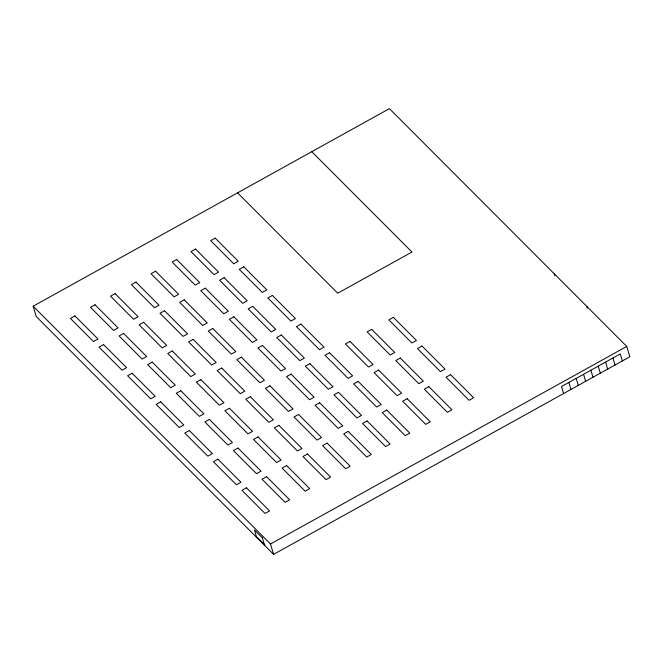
<?xml version="1.0" encoding="UTF-8"?>
<svg xmlns="http://www.w3.org/2000/svg" width="663" height="663" viewBox="0 0 663 663"><rect width="100%" height="100%" fill="white"/><g stroke="black" fill="none" stroke-linecap="round" stroke-linejoin="round"><path stroke-width="0.99" d="M33.15 306.198L389.413 108.633L626.742 346.451L629.85 356.802L273.587 554.367L36.258 316.549L33.15 306.198L270.479 544.016L273.587 554.367M262.341 537.892L264.578 545.342L264.976 545.127L257.078 537.212L256.68 537.428L254.443 529.977L262.341 537.892L262.739 537.676M270.479 544.016L626.742 346.451M311.792 151.678L411.955 252.039L337.724 293.203L237.569 192.842M622.383 360.937L620.278 353.934L561.495 386.537L563.591 393.54M612.927 358.012L615.032 365.015M605.584 362.089L607.681 369.092M586.763 306.381L587.327 308.262M598.233 366.167L600.338 373.17M590.882 370.236L592.987 377.239M554.334 273.885L554.898 275.767M583.539 374.313L585.636 381.316M576.188 378.391L578.293 385.394M568.846 382.46L570.942 389.463M74.952 315.911L70.402 318.439L93.458 341.536L98.008 339.017L74.952 315.911M95.024 304.781L90.475 307.309L113.53 330.406L118.08 327.887L95.024 304.781M115.097 293.651L110.539 296.179L133.594 319.284L138.144 316.757L115.097 293.651M135.956 282.082L131.398 284.609L154.454 307.715L159.012 305.187L135.956 282.082M155.59 271.2L151.04 273.72L174.096 296.825L178.645 294.297L155.59 271.2M176.689 259.498L172.131 262.018L195.187 285.123L199.745 282.595L176.689 259.498M195.527 249.048L190.977 251.567L214.033 274.673L218.583 272.145L195.527 249.048M215.202 238.133L210.652 240.661L233.708 263.766L238.257 261.239L215.202 238.133M103.544 344.561L98.994 347.089L122.05 370.194L126.6 367.667L103.544 344.561M123.616 333.431L119.067 335.959L142.122 359.064L146.672 356.537L123.616 333.431M143.689 322.301L139.131 324.829L162.186 347.934L166.744 345.406L143.689 322.301M164.548 310.74L159.998 313.259L183.046 336.365L187.604 333.837L164.548 310.74M184.181 299.85L179.632 302.369L202.687 325.475L207.237 322.947L184.181 299.85M205.281 288.148L200.732 290.667L223.779 313.773L228.337 311.245L205.281 288.148M224.119 277.698L219.569 280.225L242.625 303.322L247.175 300.803L224.119 277.698M243.793 266.791L239.244 269.311L262.299 292.416L266.849 289.888L243.793 266.791M132.136 373.219L127.586 375.739L150.642 398.844L155.192 396.317L132.136 373.219M152.208 362.089L147.658 364.609L170.714 387.714L175.264 385.186L152.208 362.089M172.281 350.959L167.722 353.478L190.778 376.584L195.336 374.056L172.281 350.959M193.14 339.39L188.59 341.909L211.646 365.015L216.196 362.487L193.14 339.39M212.773 328.5L208.223 331.019L231.279 354.125L235.829 351.597L212.773 328.5M233.873 316.798L229.323 319.326L252.379 342.423L256.929 339.904L233.873 316.798M252.719 306.347L248.161 308.875L271.217 331.972L275.767 329.453L252.719 306.347M272.385 295.441L267.835 297.96L290.891 321.066L295.441 318.538L272.385 295.441M160.736 401.869L156.178 404.389L179.234 427.494L183.784 424.966L160.736 401.869M180.8 390.739L176.25 393.258L199.306 416.364L203.856 413.836L180.8 390.739M200.872 379.609L196.323 382.128L219.37 405.234L223.928 402.706L200.872 379.609M221.732 368.04L217.182 370.559L240.238 393.665L244.788 391.137L221.732 368.04M241.365 357.15L236.815 359.678L259.871 382.775L264.421 380.255L241.365 357.15M262.465 345.448L257.915 347.976L280.971 371.073L285.521 368.553L262.465 345.448M281.311 334.997L276.753 337.525L299.809 360.631L304.367 358.103L281.311 334.997M300.985 324.091L296.427 326.61L319.483 349.716L324.033 347.188L300.985 324.091M189.328 430.519L184.77 433.047L207.826 456.144L212.384 453.625L189.328 430.519M209.392 419.389L204.842 421.917L227.898 445.014L232.448 442.494L209.392 419.389M229.464 408.259L224.914 410.787L247.97 433.884L252.52 431.364L229.464 408.259M250.324 396.689L245.774 399.217L268.83 422.314L273.38 419.795L250.324 396.689M269.957 385.8L265.407 388.327L288.463 411.425L293.013 408.905L269.957 385.8M291.057 374.098L286.507 376.625L309.563 399.731L314.113 397.203L291.057 374.098M309.903 363.656L305.345 366.175L328.4 389.28L332.959 386.753L309.903 363.656M329.577 352.741L325.019 355.269L348.075 378.366L352.633 375.846L329.577 352.741M349.998 341.412L345.448 343.94L368.504 367.037L373.054 364.517L349.998 341.412M371.694 329.387L367.145 331.906L390.192 355.012L394.75 352.484L371.694 329.387M393.383 317.353L388.833 319.881L411.889 342.978L416.439 340.459L393.383 317.353M217.92 459.169L213.362 461.697L236.418 484.794L240.976 482.274L217.92 459.169M237.984 448.039L233.434 450.567L256.49 473.664L261.04 471.144L237.984 448.039M258.056 436.909L253.506 439.436L276.562 462.534L281.112 460.014L258.056 436.909M278.916 425.339L274.366 427.867L297.422 450.964L301.972 448.445L278.916 425.339M298.549 414.45L293.999 416.977L317.055 440.083L321.605 437.555L298.549 414.45M319.649 402.756L315.099 405.275L338.155 428.381L342.705 425.853L319.649 402.756M338.495 392.305L333.945 394.825L356.992 417.93L361.55 415.403L338.495 392.305M358.169 381.391L353.611 383.918L376.667 407.016L381.225 404.496L358.169 381.391M378.59 370.062L374.04 372.589L397.096 395.695L401.645 393.167L378.59 370.062M400.286 358.037L395.736 360.556L418.792 383.662L423.342 381.134L400.286 358.037M421.975 346.003L417.425 348.531L440.481 371.628L445.03 369.109L421.975 346.003M246.512 487.819L241.962 490.347L265.009 513.444L269.568 510.924L246.512 487.819M266.584 476.689L262.026 479.216L285.082 502.322L289.632 499.794L266.584 476.689M286.648 465.559L282.098 468.086L305.154 491.192L309.704 488.664L286.648 465.559M307.508 453.989L302.958 456.517L326.014 479.622L330.564 477.095L307.508 453.989M327.149 443.108L322.591 445.627L345.647 468.733L350.197 466.205L327.149 443.108M348.241 431.406L343.691 433.925L366.747 457.031L371.297 454.503L348.241 431.406M367.087 420.955L362.537 423.475L385.593 446.58L390.142 444.053L367.087 420.955M386.761 410.041L382.211 412.568L405.259 435.674L409.817 433.146L386.761 410.041M407.19 398.72L402.632 401.239L425.687 424.345L430.237 421.817L407.19 398.72M428.878 386.686L424.328 389.214L447.384 412.311L451.934 409.792L428.878 386.686M450.575 374.653L446.017 377.181L469.072 400.286L473.622 397.759L450.575 374.653"/></g></svg>
